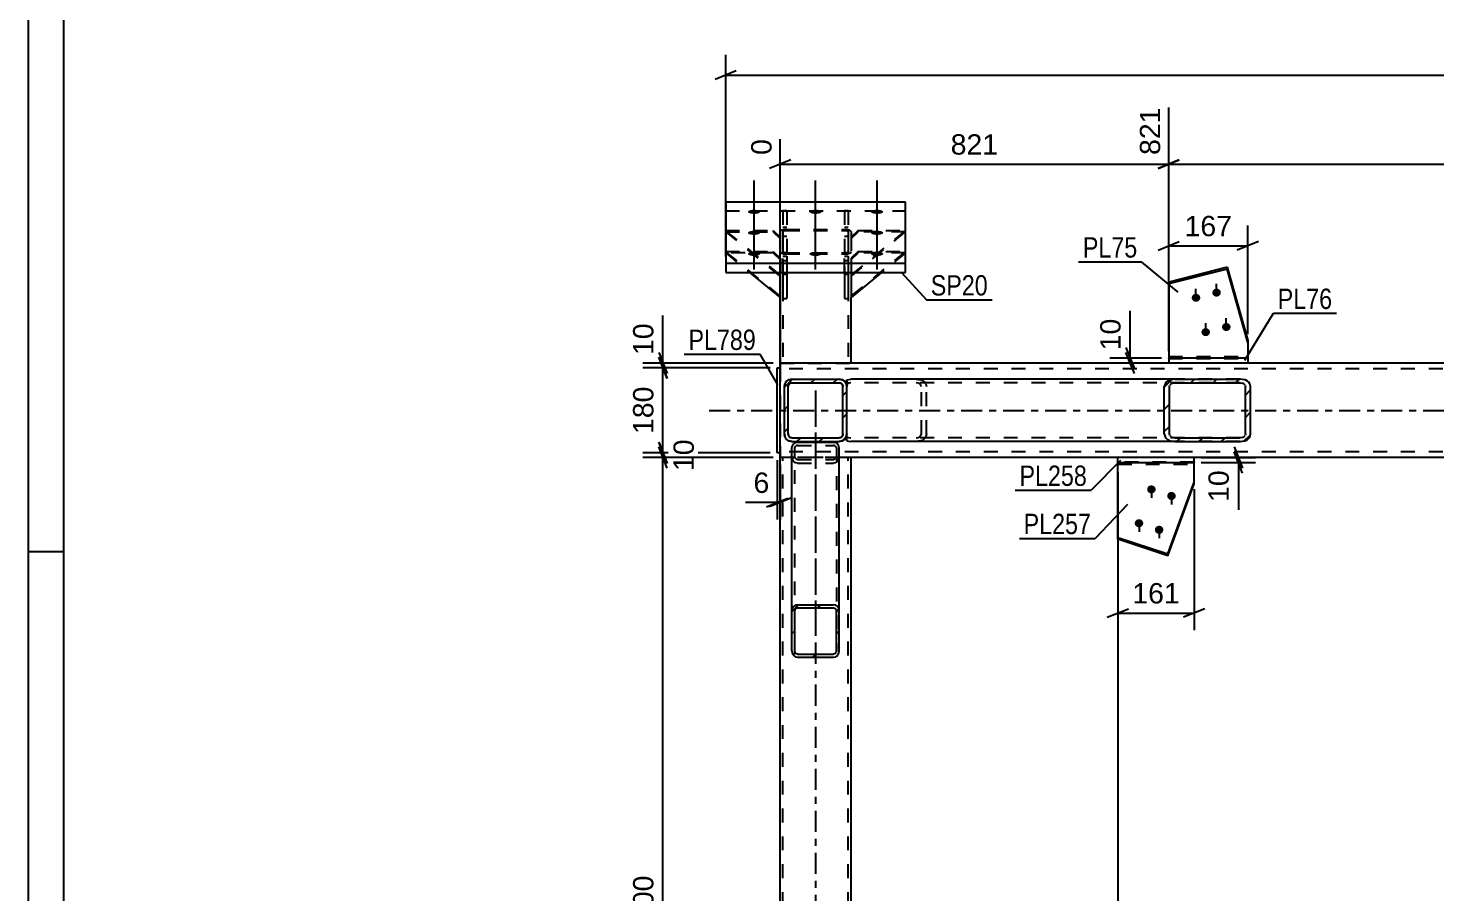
# Model space of a CAD drawing. Header units: millimetres. Extents: x 0 to 1189, y 0 to 841.
# Drawn here: x 0 to 198.4, y 100.9 to 222.7 of the extents above; entities that cross this region are included whole.
import ezdxf

# ---------------------------------------------------------------- set-up
doc = ezdxf.new("R2010")
doc.units = ezdxf.units.MM
doc.linetypes.add('DXK_LINE_DOT2', pattern=[3.9198, 1.9599, -1.9599])
doc.linetypes.add('DXK_LINE_DOT3', pattern=[5.9187, 2.979, -0.9799, 0.9799, -0.9799])
doc.styles.add('Arial', font='ARIAL.TTF', dxfattribs={"height": 0.2})
doc.styles.add('Arial Narrow', font='ARIALN.TTF', dxfattribs={"height": 0.2})

# ---------------------------------------------------------------- blocks, each defined once
blk = doc.blocks.new('Unknown-318890741-1126')
at = {"color": 5, "linetype": 'Continuous'}
for p, q in [((0, 841), (0, 0)), ((5, 836), (5, 5)), ((5, 149), (0, 149))]:
    blk.add_line(p, q, dxfattribs=at)
blk = doc.blocks.new('Bolt-318890741-2679 - 2578')
at = {"linetype": 'Continuous'}
for points in [[(158.29, 157.21), (158.17, 157.22), (158.05, 157.26), (157.94, 157.32), (157.85, 157.4), (157.77, 157.49), (157.72, 157.6), (157.7, 157.72), (157.7, 157.84), (157.72, 157.95), (157.77, 158.06), (157.85, 158.16), (157.94, 158.24), (158.05, 158.3), (158.17, 158.33), (158.29, 158.35), (158.42, 158.33), (158.54, 158.3), (158.65, 158.24), (158.74, 158.16), (158.81, 158.06), (158.86, 157.95), (158.89, 157.84), (158.89, 157.72), (158.86, 157.6), (158.81, 157.49), (158.74, 157.4), (158.65, 157.32), (158.54, 157.26), (158.42, 157.22)], [(161.13, 156.28), (161, 156.29), (160.88, 156.33), (160.77, 156.39), (160.68, 156.47), (160.61, 156.57), (160.56, 156.67), (160.53, 156.79), (160.53, 156.91), (160.56, 157.03), (160.61, 157.13), (160.68, 157.23), (160.77, 157.31), (160.88, 157.37), (161, 157.41), (161.13, 157.42), (161.25, 157.41), (161.37, 157.37), (161.48, 157.31), (161.57, 157.23), (161.65, 157.13), (161.7, 157.03), (161.72, 156.91), (161.72, 156.79), (161.7, 156.67), (161.65, 156.57), (161.57, 156.47), (161.48, 156.39), (161.37, 156.33), (161.25, 156.29)], [(156.55, 152.44), (156.42, 152.45), (156.3, 152.49), (156.2, 152.55), (156.1, 152.63), (156.03, 152.73), (155.98, 152.83), (155.95, 152.95), (155.95, 153.07), (155.98, 153.18), (156.03, 153.29), (156.1, 153.39), (156.2, 153.47), (156.3, 153.53), (156.42, 153.56), (156.55, 153.58), (156.67, 153.56), (156.79, 153.53), (156.9, 153.47), (156.99, 153.39), (157.07, 153.29), (157.12, 153.18), (157.14, 153.07), (157.14, 152.95), (157.12, 152.83), (157.07, 152.73), (156.99, 152.63), (156.9, 152.55), (156.79, 152.49), (156.67, 152.45)], [(159.38, 151.51), (159.26, 151.53), (159.14, 151.56), (159.03, 151.62), (158.94, 151.7), (158.86, 151.8), (158.81, 151.91), (158.79, 152.02), (158.79, 152.14), (158.81, 152.26), (158.86, 152.36), (158.94, 152.46), (159.03, 152.54), (159.14, 152.6), (159.26, 152.64), (159.38, 152.65), (159.51, 152.64), (159.63, 152.6), (159.74, 152.54), (159.83, 152.46), (159.9, 152.36), (159.95, 152.26), (159.98, 152.14), (159.98, 152.02), (159.95, 151.91), (159.9, 151.8), (159.83, 151.7), (159.74, 151.62), (159.63, 151.56), (159.51, 151.53)]]:
    blk.add_hatch(color=1, dxfattribs=at).paths.add_polyline_path(points)
at = {"color": 1, "linetype": 'Continuous'}
for p, q in [((158.29, 158.21), (158.29, 156.59)), ((161.13, 157.28), (161.13, 155.66)), ((156.55, 153.44), (156.55, 151.82)), ((159.38, 152.51), (159.38, 150.9))]:
    blk.add_line(p, q, dxfattribs=at)
blk = doc.blocks.new('Part-318890741-2582 - 2578')
at = {"color": 7, "linetype": 'DXK_LINE_DOT2'}
for p, q in [((106.03, 194.21), (105.97, 194.1)), ((105.97, 194.1), (105.97, 184.83)), ((106.2, 194.29), (106.03, 194.21)), ((106.46, 194.35), (106.2, 194.29)), ((106.37, 194.1), (106.4, 194.15)), ((106.37, 194.1), (106.37, 175.58)), ((106.4, 194.15), (106.48, 194.2)), ((106.77, 194.37), (106.46, 194.35)), ((106.48, 194.2), (106.61, 194.23)), ((106.61, 194.23), (106.77, 194.24)), ((106.77, 194.37), (115.17, 194.37)), ((106.77, 194.24), (115.17, 194.24)), ((115.47, 194.35), (115.17, 194.37)), ((115.17, 194.24), (115.32, 194.23)), ((115.32, 194.23), (115.45, 194.2)), ((115.45, 194.2), (115.54, 194.15)), ((115.73, 194.29), (115.47, 194.35)), ((115.54, 194.15), (115.57, 194.1)), ((115.57, 194.1), (115.57, 175.58)), ((115.91, 194.21), (115.73, 194.29)), ((115.97, 194.1), (115.91, 194.21)), ((115.97, 194.1), (115.97, 184.83)), ((105.97, 191.23), (106.03, 191.12)), ((106.03, 191.12), (106.2, 191.03)), ((106.2, 191.03), (106.46, 190.98)), ((106.4, 191.18), (106.37, 191.23)), ((106.48, 191.13), (106.4, 191.18)), ((106.46, 190.98), (106.77, 190.95)), ((106.61, 191.1), (106.48, 191.13)), ((106.77, 191.09), (106.61, 191.1)), ((106.77, 191.09), (115.17, 191.09)), ((106.77, 190.95), (115.17, 190.95)), ((115.32, 191.1), (115.17, 191.09)), ((115.17, 190.95), (115.47, 190.98)), ((115.45, 191.13), (115.32, 191.1)), ((115.54, 191.18), (115.45, 191.13)), ((115.47, 190.98), (115.73, 191.03)), ((115.57, 191.23), (115.54, 191.18)), ((115.73, 191.03), (115.91, 191.12)), ((115.91, 191.12), (115.97, 191.23)), ((105.97, 175.58), (115.97, 175.58))]:
    blk.add_line(p, q, dxfattribs=at)
at = {"color": 2, "linetype": 'Continuous'}
for p, q in [((105.97, 184.83), (105.97, 175.58)), ((115.97, 175.58), (115.97, 184.83))]:
    blk.add_line(p, q, dxfattribs=at)
blk = doc.blocks.new('Part-318890741-2584 - 2578')
at = {"color": 2, "linetype": 'Continuous'}
for p, q in [((105.97, 175.58), (105.97, 173.98)), ((328.7, 175.58), (105.97, 175.58)), ((105.97, 163.85), (105.97, 173.98)), ((105.97, 162.25), (105.97, 163.85)), ((107.63, 162.25), (105.97, 162.25)), ((328.7, 162.25), (114.3, 162.25))]:
    blk.add_line(p, q, dxfattribs=at)
at = {"color": 7, "linetype": 'DXK_LINE_DOT2'}
for p, q in [((105.97, 175.58), (105.97, 175.11)), ((328.7, 174.78), (105.97, 174.78)), ((105.97, 163.85), (105.97, 162.37)), ((328.7, 163.05), (105.97, 163.05)), ((114.3, 162.25), (107.63, 162.25))]:
    blk.add_line(p, q, dxfattribs=at)
at = {"color": 7, "linetype": 'DXK_LINE_DOT3'}
blk.add_line((95.97, 168.91), (328.7, 168.91), dxfattribs=at)
blk = doc.blocks.new('Part-318890741-2713 - 2578')
at = {"linetype": 'Continuous'}
h = blk.add_hatch(dxfattribs=at)
h.set_pattern_fill('', scale=0.7, style=0, pattern_type=0)
h.set_pattern_definition([(45, (113.8062, 134.2008), (-1.57154, 1.57154), [])])
h.paths.add_polyline_path([(113.5, 134.13), (113.81, 134.2), (114.07, 134.39), (114.24, 134.68), (114.3, 135.02), (114.3, 140.64), (114.24, 140.98), (114.07, 141.27), (113.81, 141.46), (113.5, 141.53), (108.43, 141.53), (108.13, 141.46), (107.87, 141.27), (107.69, 140.98), (107.63, 140.64), (107.63, 135.02), (107.69, 134.68), (107.87, 134.39), (108.13, 134.2), (108.43, 134.13)])
h.paths.add_polyline_path([(108.28, 134.61), (108.15, 134.71), (108.06, 134.85), (108.03, 135.02), (108.03, 140.64), (108.06, 140.81), (108.15, 140.95), (108.28, 141.05), (108.43, 141.08), (113.5, 141.08), (113.65, 141.05), (113.78, 140.95), (113.87, 140.81), (113.9, 140.64), (113.9, 135.02), (113.87, 134.85), (113.78, 134.71), (113.65, 134.61), (113.5, 134.58), (108.43, 134.58)])
at = {"color": 7, "linetype": 'DXK_LINE_DOT3'}
blk.add_line((110.97, 169.58), (110.97, 137.83), dxfattribs=at)
at = {"color": 2, "linetype": 'Continuous'}
for p, q in [((107.63, 163.56), (107.69, 163.85)), ((107.63, 140.64), (107.63, 163.56)), ((107.69, 163.85), (107.69, 163.88)), ((108.13, 164.36), (108.43, 164.43)), ((108.43, 164.43), (113.5, 164.43)), ((113.5, 164.43), (113.81, 164.36)), ((114.24, 163.88), (114.24, 163.85)), ((114.3, 163.56), (114.24, 163.85)), ((114.3, 140.64), (114.3, 163.56)), ((107.69, 140.98), (107.63, 140.64)), ((108.06, 140.81), (108.15, 140.95)), ((108.43, 141.53), (108.13, 141.46)), ((108.15, 140.95), (108.28, 141.05)), ((108.28, 141.05), (108.43, 141.08)), ((108.43, 141.53), (113.5, 141.53)), ((108.43, 141.08), (113.5, 141.08)), ((113.81, 141.46), (113.5, 141.53)), ((113.5, 141.08), (113.65, 141.05)), ((113.65, 141.05), (113.78, 140.95)), ((113.78, 140.95), (113.87, 140.81)), ((114.3, 140.64), (114.24, 140.98)), ((107.63, 135.02), (107.63, 140.64)), ((108.03, 140.64), (108.06, 140.81)), ((108.03, 135.02), (108.03, 140.64)), ((113.87, 140.81), (113.9, 140.64)), ((113.9, 135.02), (113.9, 140.64)), ((114.3, 135.02), (114.3, 140.64)), ((107.63, 135.02), (107.69, 134.68)), ((108.06, 134.85), (108.03, 135.02)), ((113.9, 135.02), (113.87, 134.85)), ((114.24, 134.68), (114.3, 135.02)), ((108.15, 134.71), (108.06, 134.85)), ((108.13, 134.2), (108.43, 134.13)), ((108.28, 134.61), (108.15, 134.71)), ((108.43, 134.58), (108.28, 134.61)), ((108.43, 134.58), (113.5, 134.58)), ((108.43, 134.13), (113.5, 134.13)), ((113.65, 134.61), (113.5, 134.58)), ((113.5, 134.13), (113.81, 134.2)), ((113.78, 134.71), (113.65, 134.61)), ((113.87, 134.85), (113.78, 134.71))]:
    blk.add_line(p, q, dxfattribs=at)
at = {"color": 7, "linetype": 'DXK_LINE_DOT2'}
for p, q in [((108.03, 163.56), (108.06, 163.72)), ((108.03, 135.02), (108.03, 163.56)), ((108.06, 163.72), (108.15, 163.85)), ((108.28, 163.95), (108.15, 163.85)), ((108.43, 163.98), (108.28, 163.95)), ((108.43, 163.98), (113.5, 163.98)), ((113.65, 163.95), (113.5, 163.98)), ((113.78, 163.85), (113.65, 163.95)), ((113.78, 163.85), (113.87, 163.72)), ((113.87, 163.72), (113.9, 163.56)), ((113.9, 163.56), (113.9, 135.02)), ((107.67, 162.25), (107.63, 162.25)), ((107.63, 162.25), (108.09, 162.25)), ((107.69, 162.11), (107.67, 162.25)), ((107.87, 161.76), (107.69, 162.11)), ((108.13, 161.53), (107.87, 161.76)), ((108.13, 162.18), (108.09, 162.25)), ((108.15, 162.14), (108.13, 162.18)), ((108.43, 161.45), (108.13, 161.53)), ((108.15, 162.14), (108.28, 162.02)), ((108.28, 162.02), (108.43, 161.98)), ((108.43, 161.98), (113.5, 161.98)), ((108.43, 161.45), (113.5, 161.45)), ((113.5, 161.98), (113.65, 162.02)), ((113.81, 161.53), (113.5, 161.45)), ((113.65, 162.02), (113.78, 162.14)), ((113.78, 162.14), (113.81, 162.18)), ((113.81, 162.18), (113.84, 162.25)), ((114.07, 161.76), (113.81, 161.53)), ((114.3, 162.25), (113.84, 162.25)), ((114.24, 162.11), (114.07, 161.76)), ((114.26, 162.25), (114.24, 162.11)), ((107.63, 135.02), (107.63, 140.64)), ((114.3, 135.02), (114.3, 140.64))]:
    blk.add_line(p, q, dxfattribs=at)
at = {"color": 2, "linetype": 'Continuous'}
for centre, start, end in [((108.49, 163.59), 115.5664, 160.3504), ((113.44, 163.59), 19.6496, 64.4336), ((108.49, 140.69), 115.5664, 160.3504), ((113.44, 140.69), 19.6496, 64.4336), ((108.49, 134.97), 199.6496, 244.4336), ((113.44, 134.97), 295.5664, 340.3504)]:
    blk.add_arc(centre, 0.849, start, end, dxfattribs=at)
blk = doc.blocks.new('Part-318890741-2585 - 2578')
at = {"linetype": 'Continuous'}
h = blk.add_hatch(dxfattribs=at)
h.set_pattern_fill('', scale=0.7, style=0, pattern_type=0)
h.set_pattern_definition([(45, (114.7083, 164.5955), (-1.57154, 1.57154), [])])
h.paths.add_polyline_path([(114.3, 164.51), (114.71, 164.6), (115.05, 164.83), (115.29, 165.17), (115.37, 165.58), (115.37, 172.25), (115.29, 172.66), (115.05, 173), (114.71, 173.23), (114.3, 173.31), (107.63, 173.31), (107.23, 173.23), (106.88, 173), (106.65, 172.66), (106.57, 172.25), (106.57, 165.58), (106.65, 165.17), (106.88, 164.83), (107.23, 164.6), (107.63, 164.51)])
h.paths.add_polyline_path([(107.43, 165.09), (107.26, 165.2), (107.14, 165.38), (107.1, 165.58), (107.1, 172.25), (107.14, 172.45), (107.26, 172.62), (107.43, 172.74), (107.63, 172.78), (114.3, 172.78), (114.5, 172.74), (114.68, 172.62), (114.79, 172.45), (114.83, 172.25), (114.83, 165.58), (114.79, 165.38), (114.68, 165.2), (114.5, 165.09), (114.3, 165.05), (107.63, 165.05)])
at = {"color": 7, "linetype": 'DXK_LINE_DOT2'}
for p, q in [((106.57, 172.25), (106.65, 172.66)), ((107.23, 173.23), (107.63, 173.31)), ((107.63, 172.78), (107.43, 172.74)), ((107.63, 173.31), (114.3, 173.31)), ((107.63, 172.78), (114.3, 172.78)), ((114.3, 173.31), (114.71, 173.23)), ((114.5, 172.74), (114.3, 172.78)), ((115.29, 172.66), (115.37, 172.25)), ((106.57, 165.58), (106.57, 172.25)), ((107.14, 172.45), (107.1, 172.25)), ((107.1, 165.58), (107.1, 172.25)), ((114.83, 172.25), (114.79, 172.45)), ((114.83, 165.58), (114.83, 172.25)), ((115.37, 165.58), (115.37, 172.25)), ((106.65, 165.17), (106.57, 165.58)), ((107.1, 165.58), (107.14, 165.38)), ((107.43, 165.09), (107.63, 165.05)), ((107.63, 165.05), (114.3, 165.05)), ((114.3, 165.05), (114.5, 165.09)), ((114.79, 165.38), (114.83, 165.58)), ((115.37, 165.58), (115.29, 165.17)), ((107.63, 164.51), (107.23, 164.6)), ((107.63, 164.51), (114.3, 164.51)), ((114.71, 164.6), (114.3, 164.51))]:
    blk.add_line(p, q, dxfattribs=at)
at = {"color": 2, "linetype": 'Continuous'}
for p, q in [((106.65, 172.66), (106.57, 172.25)), ((107.63, 173.31), (107.23, 173.23)), ((107.43, 172.74), (107.63, 172.78)), ((107.63, 173.31), (114.3, 173.31)), ((107.63, 172.78), (114.3, 172.78)), ((114.71, 173.23), (114.3, 173.31)), ((114.3, 172.78), (114.5, 172.74)), ((115.37, 172.25), (115.29, 172.66)), ((106.57, 165.58), (106.57, 172.25)), ((107.1, 172.25), (107.14, 172.45)), ((107.1, 165.58), (107.1, 172.25)), ((114.79, 172.45), (114.83, 172.25)), ((114.83, 165.58), (114.83, 172.25)), ((115.37, 165.58), (115.37, 172.25)), ((106.57, 165.58), (106.65, 165.17)), ((107.14, 165.38), (107.1, 165.58)), ((107.63, 165.05), (107.43, 165.09)), ((107.63, 165.05), (114.3, 165.05)), ((114.5, 165.09), (114.3, 165.05)), ((114.83, 165.58), (114.79, 165.38)), ((115.29, 165.17), (115.37, 165.58)), ((107.23, 164.6), (107.63, 164.51)), ((107.63, 164.51), (114.3, 164.51)), ((114.3, 164.51), (114.71, 164.6))]:
    blk.add_line(p, q, dxfattribs=at)
at = {"color": 7, "linetype": 'DXK_LINE_DOT3'}
blk.add_line((110.97, 168.91), (110.97, 168.91), dxfattribs=at)
at = {"color": 7, "linetype": 'DXK_LINE_DOT2'}
for centre, radius, start, end in [((107.63, 172.25), 1.07, 112.5, 157.5), ((107.63, 172.25), 0.533, 112.5, 157.5), ((114.3, 172.25), 0.533, 22.5, 67.5), ((114.3, 172.25), 1.07, 22.5, 67.5), ((107.63, 165.58), 1.07, 202.5, 247.5), ((107.63, 165.58), 0.533, 202.5, 247.5), ((114.3, 165.58), 0.533, 292.5, 337.5), ((114.3, 165.58), 1.07, 292.5, 337.5)]:
    blk.add_arc(centre, radius, start, end, dxfattribs=at)
at = {"color": 2, "linetype": 'Continuous'}
for centre, radius, start, end in [((107.63, 172.25), 1.07, 112.5, 157.5), ((107.63, 172.25), 0.533, 112.5, 157.5), ((114.3, 172.25), 0.533, 22.5, 67.5), ((114.3, 172.25), 1.07, 22.5, 67.5), ((107.63, 165.58), 1.07, 202.5, 247.5), ((107.63, 165.58), 0.533, 202.5, 247.5), ((114.3, 165.58), 0.533, 292.5, 337.5), ((114.3, 165.58), 1.07, 292.5, 337.5)]:
    blk.add_arc(centre, radius, start, end, dxfattribs=at)
blk = doc.blocks.new('Part-318890741-2662 - 2578')
at = {"color": 7, "linetype": 'DXK_LINE_DOT2'}
for p, q in [((116.97, 194.24), (115.97, 193.3)), ((123.63, 194.24), (115.97, 187.97)), ((115.97, 193.12), (116.97, 194.06)), ((115.97, 187.79), (123.63, 194.06)), ((115.97, 193.3), (115.97, 187.79)), ((116.97, 194.06), (116.97, 194.24)), ((116.97, 194.24), (123.63, 194.24)), ((123.63, 194.06), (116.97, 194.06)), ((123.63, 194.06), (123.63, 194.24))]:
    blk.add_line(p, q, dxfattribs=at)
blk = doc.blocks.new('Part-318890741-2605 - 2578')
at = {"color": 7, "linetype": 'DXK_LINE_DOT3'}
blk.add_line((110.97, 171.7), (110.97, 31.13), dxfattribs=at)
at = {"color": 2, "linetype": 'Continuous'}
for p, q in [((105.97, 44.78), (105.97, 162.25)), ((115.97, 44.78), (115.97, 162.25))]:
    blk.add_line(p, q, dxfattribs=at)
at = {"color": 7, "linetype": 'DXK_LINE_DOT2'}
for p, q in [((115.97, 162.25), (105.97, 162.25)), ((106.37, 36.38), (106.37, 162.25)), ((115.57, 36.38), (115.57, 162.25))]:
    blk.add_line(p, q, dxfattribs=at)
blk = doc.blocks.new('Part-318890741-2684 - 2578')
at = {"color": 2, "linetype": 'Continuous'}
for p, q in [((153.57, 161.58), (153.57, 162.25)), ((153.57, 161.58), (164.31, 161.58)), ((164.31, 161.58), (164.31, 162.25))]:
    blk.add_line(p, q, dxfattribs=at)
at = {"color": 7, "linetype": 'DXK_LINE_DOT2'}
blk.add_line((164.31, 162.25), (153.57, 162.25), dxfattribs=at)
blk = doc.blocks.new('Part-318890741-2620 - 2578')
at = {"color": 2, "linetype": 'Continuous'}
for p, q in [((123.63, 198.25), (98.3, 198.25)), ((98.3, 198.25), (98.3, 188.33)), ((123.63, 188.33), (123.63, 198.25)), ((123.63, 189.59), (98.3, 189.59)), ((98.3, 188.33), (123.63, 188.33))]:
    blk.add_line(p, q, dxfattribs=at)
at = {"color": 7, "linetype": 'DXK_LINE_DOT2'}
blk.add_line((98.3, 197), (123.63, 197), dxfattribs=at)
blk = doc.blocks.new('Part-318890741-2689 - 2578')
at = {"color": 7, "linetype": 'DXK_LINE_DOT2'}
for p, q in [((164.31, 161.61), (153.57, 161.61)), ((153.57, 161.61), (153.57, 161.58)), ((153.57, 161.58), (153.57, 161.61)), ((153.57, 161.35), (164.31, 161.35)), ((164.31, 161.61), (164.31, 161.58)), ((164.31, 161.58), (164.31, 161.61))]:
    blk.add_line(p, q, dxfattribs=at)
at = {"color": 2, "linetype": 'Continuous'}
for p, q in [((153.57, 150.76), (153.57, 161.58)), ((164.31, 158.55), (164.31, 161.58)), ((160.61, 148.68), (164.31, 158.81)), ((160.61, 148.42), (164.31, 158.55)), ((153.57, 151.02), (160.61, 148.68)), ((160.61, 148.42), (153.57, 150.76)), ((160.61, 148.68), (160.61, 148.42))]:
    blk.add_line(p, q, dxfattribs=at)
blk = doc.blocks.new('Part-318890741-2625 - 2578')
at = {"color": 2, "linetype": 'Continuous'}
for p, q in [((171.87, 176.25), (160.73, 176.25)), ((160.73, 176.25), (160.73, 175.58)), ((171.87, 176.25), (171.87, 175.58))]:
    blk.add_line(p, q, dxfattribs=at)
at = {"color": 7, "linetype": 'DXK_LINE_DOT2'}
blk.add_line((171.87, 175.58), (160.73, 175.58), dxfattribs=at)
blk = doc.blocks.new('Part-318890741-2626 - 2578')
at = {"color": 2, "linetype": 'Continuous'}
for p, q in [((105.57, 162.91), (105.57, 174.91)), ((105.57, 174.91), (105.97, 174.91)), ((105.97, 162.91), (105.57, 162.91))]:
    blk.add_line(p, q, dxfattribs=at)
at = {"color": 7, "linetype": 'DXK_LINE_DOT2'}
blk.add_line((105.97, 174.91), (105.97, 162.91), dxfattribs=at)
blk = doc.blocks.new('Part-318890741-2631 - 2578')
at = {"color": 2, "linetype": 'Continuous'}
for p, q in [((168.96, 189.06), (160.73, 186.99)), ((168.96, 188.78), (160.73, 186.72)), ((168.96, 188.78), (168.96, 189.06)), ((168.96, 189.06), (171.87, 178.76)), ((171.87, 178.49), (168.96, 188.78)), ((160.73, 186.99), (160.73, 176.25)), ((171.87, 178.76), (171.87, 176.25))]:
    blk.add_line(p, q, dxfattribs=at)
at = {"color": 7, "linetype": 'DXK_LINE_DOT2'}
for p, q in [((160.73, 176.49), (171.87, 176.49)), ((160.73, 176.25), (160.73, 176.21)), ((160.73, 176.21), (160.73, 176.25)), ((160.73, 176.21), (171.87, 176.21)), ((171.87, 176.21), (171.87, 176.25)), ((171.87, 176.25), (171.87, 176.21))]:
    blk.add_line(p, q, dxfattribs=at)
blk = doc.blocks.new('Part-318890741-2696 - 2578')
at = {"color": 7, "linetype": 'DXK_LINE_DOT2'}
for p, q in [((105.97, 187.97), (98.3, 194.24)), ((98.3, 194.24), (104.97, 194.24)), ((98.3, 194.24), (98.3, 194.06)), ((98.3, 194.06), (105.97, 187.79)), ((98.3, 194.06), (104.97, 194.06)), ((104.97, 194.24), (105.97, 193.3)), ((104.97, 194.24), (104.97, 194.06)), ((104.97, 194.06), (105.97, 193.12)), ((105.97, 193.3), (105.97, 187.79))]:
    blk.add_line(p, q, dxfattribs=at)
blk = doc.blocks.new('Bolt-318890741-2633 - 2578')
at = {"linetype": 'Continuous'}
for points in [[(102.3, 196.59), (102.12, 196.59), (101.95, 196.61), (101.79, 196.64), (101.66, 196.68), (101.55, 196.73), (101.48, 196.79), (101.44, 196.85), (101.44, 196.91), (101.48, 196.97), (101.55, 197.03), (101.66, 197.08), (101.79, 197.12), (101.95, 197.15), (102.12, 197.17), (102.3, 197.18), (102.48, 197.17), (102.65, 197.15), (102.81, 197.12), (102.94, 197.08), (103.05, 197.03), (103.12, 196.97), (103.16, 196.91), (103.16, 196.85), (103.12, 196.79), (103.05, 196.73), (102.94, 196.68), (102.81, 196.64), (102.65, 196.61), (102.48, 196.59)], [(110.97, 196.59), (110.79, 196.59), (110.61, 196.61), (110.46, 196.64), (110.32, 196.68), (110.22, 196.73), (110.14, 196.79), (110.1, 196.85), (110.1, 196.91), (110.14, 196.97), (110.22, 197.03), (110.32, 197.08), (110.46, 197.12), (110.61, 197.15), (110.79, 197.17), (110.97, 197.18), (111.15, 197.17), (111.32, 197.15), (111.48, 197.12), (111.61, 197.08), (111.72, 197.03), (111.79, 196.97), (111.83, 196.91), (111.83, 196.85), (111.79, 196.79), (111.72, 196.73), (111.61, 196.68), (111.48, 196.64), (111.32, 196.61), (111.15, 196.59)], [(119.63, 196.59), (119.45, 196.59), (119.28, 196.61), (119.12, 196.64), (118.99, 196.68), (118.88, 196.73), (118.81, 196.79), (118.77, 196.85), (118.77, 196.91), (118.81, 196.97), (118.88, 197.03), (118.99, 197.08), (119.12, 197.12), (119.28, 197.15), (119.45, 197.17), (119.63, 197.18), (119.81, 197.17), (119.99, 197.15), (120.14, 197.12), (120.28, 197.08), (120.38, 197.03), (120.46, 196.97), (120.5, 196.91), (120.5, 196.85), (120.46, 196.79), (120.38, 196.73), (120.28, 196.68), (120.14, 196.64), (119.99, 196.61), (119.81, 196.59)], [(102.3, 193.62), (102.12, 193.63), (101.95, 193.65), (101.79, 193.68), (101.66, 193.72), (101.55, 193.77), (101.48, 193.83), (101.44, 193.89), (101.44, 193.95), (101.48, 194.01), (101.55, 194.07), (101.66, 194.12), (101.79, 194.16), (101.95, 194.19), (102.12, 194.21), (102.3, 194.21), (102.48, 194.21), (102.65, 194.19), (102.81, 194.16), (102.94, 194.12), (103.05, 194.07), (103.12, 194.01), (103.16, 193.95), (103.16, 193.89), (103.12, 193.83), (103.05, 193.77), (102.94, 193.72), (102.81, 193.68), (102.65, 193.65), (102.48, 193.63)], [(119.63, 193.62), (119.45, 193.63), (119.28, 193.65), (119.12, 193.68), (118.99, 193.72), (118.88, 193.77), (118.81, 193.83), (118.77, 193.89), (118.77, 193.95), (118.81, 194.01), (118.88, 194.07), (118.99, 194.12), (119.12, 194.16), (119.28, 194.19), (119.45, 194.21), (119.63, 194.21), (119.81, 194.21), (119.99, 194.19), (120.14, 194.16), (120.28, 194.12), (120.38, 194.07), (120.46, 194.01), (120.5, 193.95), (120.5, 193.89), (120.46, 193.83), (120.38, 193.77), (120.28, 193.72), (120.14, 193.68), (119.99, 193.65), (119.81, 193.63)], [(102.3, 190.66), (102.12, 190.66), (101.95, 190.68), (101.79, 190.71), (101.66, 190.76), (101.55, 190.81), (101.48, 190.86), (101.44, 190.92), (101.44, 190.98), (101.48, 191.05), (101.55, 191.1), (101.66, 191.15), (101.79, 191.19), (101.95, 191.22), (102.12, 191.24), (102.3, 191.25), (102.48, 191.24), (102.65, 191.22), (102.81, 191.19), (102.94, 191.15), (103.05, 191.1), (103.12, 191.05), (103.16, 190.98), (103.16, 190.92), (103.12, 190.86), (103.05, 190.81), (102.94, 190.76), (102.81, 190.71), (102.65, 190.68), (102.48, 190.66)], [(110.97, 190.66), (110.79, 190.66), (110.61, 190.68), (110.46, 190.71), (110.32, 190.76), (110.22, 190.81), (110.14, 190.86), (110.1, 190.92), (110.1, 190.98), (110.14, 191.05), (110.22, 191.1), (110.32, 191.15), (110.46, 191.19), (110.61, 191.22), (110.79, 191.24), (110.97, 191.25), (111.15, 191.24), (111.32, 191.22), (111.48, 191.19), (111.61, 191.15), (111.72, 191.1), (111.79, 191.05), (111.83, 190.98), (111.83, 190.92), (111.79, 190.86), (111.72, 190.81), (111.61, 190.76), (111.48, 190.71), (111.32, 190.68), (111.15, 190.66)], [(119.63, 190.66), (119.45, 190.66), (119.28, 190.68), (119.12, 190.71), (118.99, 190.76), (118.88, 190.81), (118.81, 190.86), (118.77, 190.92), (118.77, 190.98), (118.81, 191.05), (118.88, 191.1), (118.99, 191.15), (119.12, 191.19), (119.28, 191.22), (119.45, 191.24), (119.63, 191.25), (119.81, 191.24), (119.99, 191.22), (120.14, 191.19), (120.28, 191.15), (120.38, 191.1), (120.46, 191.05), (120.5, 190.98), (120.5, 190.92), (120.46, 190.86), (120.38, 190.81), (120.28, 190.76), (120.14, 190.71), (119.99, 190.68), (119.81, 190.66)]]:
    blk.add_hatch(color=1, dxfattribs=at).paths.add_polyline_path(points)
at = {"color": 1, "linetype": 'Continuous'}
for p, q in [((102.3, 194.69), (102.3, 201.27)), ((110.97, 194.69), (110.97, 201.27)), ((119.63, 194.69), (119.63, 201.27)), ((102.3, 191.73), (102.3, 198.3)), ((119.63, 191.73), (119.63, 198.3)), ((102.3, 188.76), (102.3, 195.34)), ((110.97, 188.76), (110.97, 195.34)), ((119.63, 188.76), (119.63, 195.34))]:
    blk.add_line(p, q, dxfattribs=at)
blk = doc.blocks.new('Bolt-318890741-2634 - 2578')
at = {"linetype": 'Continuous'}
for points in [[(164.58, 185.33), (164.7, 185.32), (164.82, 185.28), (164.93, 185.23), (165.02, 185.15), (165.1, 185.05), (165.15, 184.94), (165.18, 184.83), (165.18, 184.71), (165.15, 184.59), (165.1, 184.49), (165.02, 184.39), (164.93, 184.31), (164.82, 184.25), (164.7, 184.22), (164.58, 184.21), (164.45, 184.22), (164.33, 184.25), (164.23, 184.31), (164.13, 184.39), (164.06, 184.49), (164.01, 184.59), (163.98, 184.71), (163.98, 184.83), (164.01, 184.94), (164.06, 185.05), (164.13, 185.15), (164.23, 185.23), (164.33, 185.28), (164.45, 185.32)], [(167.48, 186.06), (167.6, 186.05), (167.72, 186.01), (167.83, 185.95), (167.92, 185.87), (168, 185.78), (168.05, 185.67), (168.07, 185.55), (168.07, 185.43), (168.05, 185.32), (168, 185.21), (167.92, 185.12), (167.83, 185.04), (167.72, 184.98), (167.6, 184.94), (167.48, 184.93), (167.35, 184.94), (167.23, 184.98), (167.13, 185.04), (167.03, 185.12), (166.96, 185.21), (166.91, 185.32), (166.88, 185.43), (166.88, 185.55), (166.91, 185.67), (166.96, 185.78), (167.03, 185.87), (167.13, 185.95), (167.23, 186.01), (167.35, 186.05)], [(168.85, 181.21), (168.97, 181.2), (169.09, 181.17), (169.2, 181.11), (169.29, 181.03), (169.37, 180.93), (169.42, 180.82), (169.45, 180.71), (169.45, 180.59), (169.42, 180.48), (169.37, 180.37), (169.29, 180.27), (169.2, 180.19), (169.09, 180.14), (168.97, 180.1), (168.85, 180.09), (168.72, 180.1), (168.6, 180.14), (168.5, 180.19), (168.4, 180.27), (168.33, 180.37), (168.28, 180.48), (168.25, 180.59), (168.25, 180.71), (168.28, 180.82), (168.33, 180.93), (168.4, 181.03), (168.5, 181.11), (168.6, 181.17), (168.72, 181.2)], [(165.95, 180.49), (166.07, 180.48), (166.19, 180.44), (166.3, 180.38), (166.4, 180.3), (166.47, 180.21), (166.52, 180.1), (166.55, 179.98), (166.55, 179.87), (166.52, 179.75), (166.47, 179.64), (166.4, 179.55), (166.3, 179.47), (166.19, 179.41), (166.07, 179.37), (165.95, 179.36), (165.82, 179.37), (165.71, 179.41), (165.6, 179.47), (165.5, 179.55), (165.43, 179.64), (165.38, 179.75), (165.35, 179.87), (165.35, 179.98), (165.38, 180.1), (165.43, 180.21), (165.5, 180.3), (165.6, 180.38), (165.71, 180.44), (165.82, 180.48)]]:
    blk.add_hatch(color=1, dxfattribs=at).paths.add_polyline_path(points)
at = {"color": 1, "linetype": 'Continuous'}
for p, q in [((167.48, 185.04), (167.48, 186.75)), ((164.58, 184.31), (164.58, 186.02)), ((165.95, 179.47), (165.95, 181.18)), ((168.85, 180.19), (168.85, 181.9))]:
    blk.add_line(p, q, dxfattribs=at)
blk = doc.blocks.new('Part-318890741-2699 - 2578')
at = {"color": 7, "linetype": 'DXK_LINE_DOT2'}
for p, q in [((106.37, 188.33), (106.37, 190.61)), ((106.37, 190.61), (106.9, 190.61)), ((106.9, 190.61), (106.9, 188.33)), ((106.37, 190.02), (106.9, 190.02))]:
    blk.add_line(p, q, dxfattribs=at)
at = {"color": 2, "linetype": 'Continuous'}
for p, q in [((106.37, 188.33), (106.9, 188.33)), ((106.37, 188.33), (106.37, 184.69)), ((106.9, 188.33), (106.9, 184.69)), ((106.37, 184.69), (106.9, 184.69))]:
    blk.add_line(p, q, dxfattribs=at)
blk = doc.blocks.new('Part-318890741-2655 - 2578')
at = {"linetype": 'Continuous'}
h = blk.add_hatch(dxfattribs=at)
h.set_pattern_fill('', scale=0.7, style=0, pattern_type=0)
h.set_pattern_definition([(45, (171.3696, 164.5955), (-1.57154, 1.57154), [])])
h.paths.add_polyline_path([(170.8, 164.51), (171.37, 164.6), (171.85, 164.83), (172.17, 165.17), (172.28, 165.58), (172.28, 172.25), (172.17, 172.66), (171.85, 173), (171.37, 173.23), (170.8, 173.31), (161.58, 173.31), (161.02, 173.23), (160.54, 173), (160.22, 172.66), (160.11, 172.25), (160.11, 165.58), (160.22, 165.17), (160.54, 164.83), (161.02, 164.6), (161.58, 164.51)])
h.paths.add_polyline_path([(161.3, 165.09), (161.06, 165.2), (160.9, 165.38), (160.84, 165.58), (160.84, 172.25), (160.9, 172.45), (161.06, 172.62), (161.3, 172.74), (161.58, 172.78), (170.8, 172.78), (171.09, 172.74), (171.33, 172.62), (171.49, 172.45), (171.54, 172.25), (171.54, 165.58), (171.49, 165.38), (171.33, 165.2), (171.09, 165.09), (170.8, 165.05), (161.58, 165.05)])
at = {"color": 2, "linetype": 'Continuous'}
for p, q in [((115.35, 173.23), (115.92, 173.31)), ((115.37, 172.59), (115.35, 173.23)), ((115.37, 173), (115.35, 173.23)), ((115.37, 173), (115.37, 172.25)), ((161.58, 173.31), (115.92, 173.31)), ((160.22, 172.66), (160.11, 172.25)), ((161.58, 173.31), (161.02, 173.23)), ((161.3, 172.74), (161.58, 172.78)), ((161.58, 173.31), (170.8, 173.31)), ((161.58, 172.78), (170.8, 172.78)), ((171.37, 173.23), (170.8, 173.31)), ((170.8, 172.78), (171.09, 172.74)), ((172.28, 172.25), (172.17, 172.66)), ((160.11, 165.58), (160.11, 172.25)), ((160.84, 172.25), (160.9, 172.45)), ((160.84, 165.58), (160.84, 172.25)), ((171.49, 172.45), (171.54, 172.25)), ((171.54, 165.58), (171.54, 172.25)), ((172.28, 165.58), (172.28, 172.25)), ((115.35, 164.6), (115.37, 165.23)), ((115.35, 164.6), (115.37, 164.83)), ((115.37, 165.17), (115.37, 165.58)), ((115.37, 164.83), (115.37, 165.17)), ((160.11, 165.58), (160.22, 165.17)), ((160.9, 165.38), (160.84, 165.58)), ((161.58, 165.05), (161.3, 165.09)), ((161.58, 165.05), (170.8, 165.05)), ((171.09, 165.09), (170.8, 165.05)), ((171.54, 165.58), (171.49, 165.38)), ((172.17, 165.17), (172.28, 165.58)), ((115.35, 164.6), (115.92, 164.51)), ((161.58, 164.51), (115.92, 164.51)), ((161.02, 164.6), (161.58, 164.51)), ((161.58, 164.51), (170.8, 164.51)), ((170.8, 164.51), (171.37, 164.6))]:
    blk.add_line(p, q, dxfattribs=at)
at = {"color": 7, "linetype": 'DXK_LINE_DOT2'}
for p, q in [((115.39, 172.62), (115.37, 172.59)), ((115.63, 172.74), (115.39, 172.62)), ((115.92, 172.78), (115.63, 172.74)), ((170.8, 172.78), (115.92, 172.78)), ((125.14, 173.31), (125.7, 173.23)), ((125.42, 172.74), (125.14, 172.78)), ((126.5, 172.66), (126.62, 172.25)), ((170.8, 173.31), (161.58, 173.31)), ((115.37, 165.58), (115.37, 172.25)), ((125.88, 172.25), (125.82, 172.45)), ((125.88, 165.58), (125.88, 172.25)), ((126.62, 165.58), (126.62, 172.25)), ((115.37, 165.23), (115.39, 165.2)), ((115.39, 165.2), (115.63, 165.09)), ((115.63, 165.09), (115.92, 165.05)), ((170.8, 165.05), (115.92, 165.05)), ((125.14, 165.05), (125.42, 165.09)), ((125.82, 165.38), (125.88, 165.58)), ((126.62, 165.58), (126.5, 165.17)), ((125.7, 164.6), (125.14, 164.51)), ((170.8, 164.51), (161.58, 164.51))]:
    blk.add_line(p, q, dxfattribs=at)
for centre, radius, start, end in [((125.25, 172.09), 0.673, 32.6712, 75.6111), ((125.37, 171.93), 1.35, 32.6712, 75.6111), ((125.25, 165.74), 0.673, 284.3889, 327.3288), ((125.37, 165.9), 1.35, 284.3889, 327.3288)]:
    blk.add_arc(centre, radius, start, end, dxfattribs=at)
at = {"color": 2, "linetype": 'Continuous'}
for centre, radius, start, end in [((161.35, 171.93), 1.35, 104.3889, 147.3288), ((161.47, 172.09), 0.673, 104.3889, 147.3288), ((170.92, 172.09), 0.673, 32.6712, 75.6111), ((171.04, 171.93), 1.35, 32.6712, 75.6111), ((161.35, 165.9), 1.35, 212.6712, 255.6111), ((161.47, 165.74), 0.673, 212.6712, 255.6111), ((170.92, 165.74), 0.673, 284.3889, 327.3288), ((171.04, 165.9), 1.35, 284.3889, 327.3288)]:
    blk.add_arc(centre, radius, start, end, dxfattribs=at)
blk = doc.blocks.new('Part-318890741-2670 - 2578')
at = {"color": 7, "linetype": 'DXK_LINE_DOT2'}
for p, q in [((116.97, 191.27), (115.97, 190.33)), ((123.63, 191.27), (115.97, 185.01)), ((115.97, 190.15), (116.97, 191.09)), ((116.97, 191.09), (116.97, 191.27)), ((116.97, 191.27), (123.63, 191.27)), ((123.63, 191.09), (116.97, 191.09)), ((123.63, 191.09), (120.26, 188.33)), ((123.63, 191.09), (123.63, 191.27)), ((115.97, 190.33), (115.97, 188.33))]:
    blk.add_line(p, q, dxfattribs=at)
at = {"color": 2, "linetype": 'Continuous'}
for p in [(115.97, 188.33), (120.26, 188.33)]:
    blk.add_line(p, (115.97, 184.83), dxfattribs=at)
blk = doc.blocks.new('Part-318890741-2673 - 2578')
at = {"color": 7, "linetype": 'DXK_LINE_DOT2'}
for p, q in [((105.97, 185.01), (98.3, 191.27)), ((98.3, 191.27), (104.97, 191.27)), ((98.3, 191.27), (98.3, 191.09)), ((98.3, 191.09), (101.68, 188.33)), ((104.97, 191.09), (98.3, 191.09)), ((104.97, 191.27), (105.97, 190.33)), ((104.97, 191.27), (104.97, 191.09)), ((104.97, 191.09), (105.97, 190.15)), ((105.97, 190.33), (105.97, 188.33))]:
    blk.add_line(p, q, dxfattribs=at)
at = {"color": 2, "linetype": 'Continuous'}
for p in [(101.68, 188.33), (105.97, 188.33)]:
    blk.add_line(p, (105.97, 184.83), dxfattribs=at)
blk = doc.blocks.new('Part-318890741-2702 - 2578')
at = {"color": 7, "linetype": 'DXK_LINE_DOT2'}
for p, q in [((115.03, 188.33), (115.03, 190.61)), ((115.03, 190.61), (115.57, 190.61)), ((115.57, 190.61), (115.57, 188.33)), ((115.03, 190.02), (115.57, 190.02))]:
    blk.add_line(p, q, dxfattribs=at)
at = {"color": 2, "linetype": 'Continuous'}
for p, q in [((115.03, 188.33), (115.57, 188.33)), ((115.03, 188.33), (115.03, 184.69)), ((115.57, 188.33), (115.57, 184.69)), ((115.03, 184.69), (115.57, 184.69))]:
    blk.add_line(p, q, dxfattribs=at)
blk = doc.blocks.new('Part-318890741-2705 - 2578')
at = {"color": 7, "linetype": 'DXK_LINE_DOT2'}
for p, q in [((106.37, 197), (106.37, 188.11)), ((106.9, 197), (106.37, 197)), ((106.9, 197), (106.9, 188.11)), ((106.37, 194.72), (106.9, 194.72)), ((106.37, 193.44), (106.9, 193.44)), ((106.37, 188.11), (106.9, 188.11))]:
    blk.add_line(p, q, dxfattribs=at)
blk = doc.blocks.new('Part-318890741-2708 - 2578')
at = {"color": 7, "linetype": 'DXK_LINE_DOT2'}
for p, q in [((115.03, 197), (115.03, 188.11)), ((115.57, 197), (115.03, 197)), ((115.57, 197), (115.57, 188.11)), ((115.03, 194.72), (115.57, 194.72)), ((115.03, 193.44), (115.57, 193.44)), ((115.03, 188.11), (115.57, 188.11))]:
    blk.add_line(p, q, dxfattribs=at)
blk = doc.blocks.new('StraightDimension-318890741-2878 - 2578')
at = {"color": 7, "linetype": 'Continuous'}
for p, q in [((346.8, 176.58), (346.8, 213.78)), ((160.73, 177.25), (160.73, 211.56)), ((162.23, 204.19), (159.23, 202.99)), ((160.73, 203.59), (346.8, 203.59)), ((345.3, 202.99), (348.3, 204.19))]:
    blk.add_line(p, q, dxfattribs=at)
at = {"color": 0, "linetype": 'Continuous'}
blk.add_wipeout([(346.2, 214.38), (342, 214.38), (342, 204.29), (346.2, 204.29)], dxfattribs=at)
at = {"color": 0}
blk.add_wipeout([(258.81, 204.34), (258.81, 208.54), (248.72, 208.54), (248.72, 204.34)], dxfattribs=at)
at = {"color": 3, "linetype": 'Continuous', "style": 'Arial'}
blk.add_text('4250', height=2.865, rotation=90.0002, dxfattribs=at).set_placement((345.6, 204.89))
at = {"color": 3, "style": 'Arial'}
blk.add_text('3428', height=2.865, dxfattribs=at).set_placement((249.32, 204.94))
blk = doc.blocks.new('StraightDimension-318890741-2732 - 2578')
at = {"color": 7, "linetype": 'Continuous'}
blk.add_line((153.57, 160.22), (153.57, 20.97), dxfattribs=at)
blk = doc.blocks.new('StraightDimension-318890741-2741 - 2578')
at = {"color": 7, "linetype": 'Continuous'}
blk.add_line((153.57, 160.22), (153.57, 20.97), dxfattribs=at)
blk = doc.blocks.new('StraightDimension-318890741-2755 - 2578')
at = {"color": 7, "linetype": 'Continuous'}
for p, q in [((169.95, 163.75), (171.15, 160.75)), ((171.15, 160.08), (169.95, 163.08)), ((165.31, 162.25), (172.95, 162.25)), ((165.31, 161.58), (172.95, 161.58)), ((170.55, 161.58), (170.55, 162.25))]:
    blk.add_line(p, q, dxfattribs=at)
at = {"color": 0}
blk.add_wipeout([(169.8, 161.06), (165.6, 161.06), (165.6, 155.41), (169.8, 155.41)], dxfattribs=at)
at = {"color": 7, "linetype": 'Continuous'}
blk.add_line((170.55, 161.58), (170.55, 154.88), dxfattribs=at)
blk.add_line((170.55, 161.58), (170.55, 154.88), dxfattribs=at)
at = {"color": 3, "style": 'Arial'}
blk.add_text('10', height=2.865, rotation=90.0002, dxfattribs=at).set_placement((169.2, 156.01))
blk = doc.blocks.new('StraightDimension-318890741-2766 - 2578')
at = {"color": 7, "linetype": 'Continuous'}
for p, q in [((154.7, 177.75), (155.9, 174.75)), ((155.9, 174.08), (154.7, 177.08)), ((159.73, 176.25), (152.45, 176.25)), ((159.73, 175.58), (152.45, 175.58)), ((155.3, 175.58), (155.3, 176.25))]:
    blk.add_line(p, q, dxfattribs=at)
at = {"color": 0}
blk.add_wipeout([(154.55, 182.42), (150.35, 182.42), (150.35, 176.77), (154.55, 176.77)], dxfattribs=at)
at = {"color": 7, "linetype": 'Continuous'}
blk.add_line((155.3, 176.25), (155.3, 182.94), dxfattribs=at)
blk.add_line((155.3, 176.25), (155.3, 182.94), dxfattribs=at)
at = {"color": 3, "style": 'Arial'}
blk.add_text('10', height=2.865, rotation=90.0002, dxfattribs=at).set_placement((153.95, 177.37))
blk = doc.blocks.new('StraightDimension-318890741-2829 - 2578')
at = {"color": 7, "linetype": 'Continuous'}
for p, q in [((105.57, 161.91), (105.57, 153.53)), ((105.97, 161.25), (105.97, 153.53)), ((104.07, 155.33), (107.07, 156.53)), ((107.47, 156.53), (104.47, 155.33)), ((105.57, 155.93), (105.97, 155.93))]:
    blk.add_line(p, q, dxfattribs=at)
at = {"color": 0}
blk.add_wipeout([(105.04, 156.68), (105.04, 160.88), (101.62, 160.88), (101.62, 156.68)], dxfattribs=at)
at = {"color": 7, "linetype": 'Continuous'}
blk.add_line((105.57, 155.93), (101.09, 155.93), dxfattribs=at)
blk.add_line((105.57, 155.93), (101.09, 155.93), dxfattribs=at)
at = {"color": 3, "style": 'Arial'}
blk.add_text('6', height=2.87, dxfattribs=at).set_placement((102.22, 157.28))
blk = doc.blocks.new('StraightDimension-318890741-2841 - 2578')
at = {"color": 7, "linetype": 'Continuous'}
for p, q in [((160.73, 187.72), (160.73, 194.94)), ((171.87, 179.63), (171.87, 194.94)), ((159.23, 191.49), (162.23, 192.69)), ((173.37, 192.69), (170.37, 191.49)), ((160.73, 192.09), (171.87, 192.09))]:
    blk.add_line(p, q, dxfattribs=at)
at = {"color": 0}
blk.add_wipeout([(170.24, 192.84), (170.24, 197.04), (162.37, 197.04), (162.37, 192.84)], dxfattribs=at)
at = {"color": 3, "style": 'Arial'}
blk.add_text('167', height=2.865, dxfattribs=at).set_placement((162.97, 193.44))
blk = doc.blocks.new('StraightDimension-318890741-2846 - 2578')
at = {"color": 7, "linetype": 'Continuous'}
for p, q in [((164.31, 157.81), (164.31, 137.96)), ((153.57, 149.89), (153.57, 137.96)), ((152.07, 139.76), (155.07, 140.96)), ((165.81, 140.96), (162.81, 139.76)), ((153.57, 140.36), (164.31, 140.36))]:
    blk.add_line(p, q, dxfattribs=at)
at = {"color": 0}
blk.add_wipeout([(162.88, 141.11), (162.88, 145.31), (155.01, 145.31), (155.01, 141.11)], dxfattribs=at)
at = {"color": 3, "style": 'Arial'}
blk.add_text('161', height=2.865, dxfattribs=at).set_placement((155.61, 141.71))
blk = doc.blocks.new('StraightDimension-318890741-2851 - 2578')
at = {"color": 7, "linetype": 'Continuous'}
for p, q in [((98.3, 190.59), (98.3, 218.97)), ((99.8, 216.72), (96.8, 215.52)), ((98.3, 216.12), (346.8, 216.12))]:
    blk.add_line(p, q, dxfattribs=at)
blk = doc.blocks.new('StraightDimension-318890741-2888 - 2578')
at = {"color": 7, "linetype": 'Continuous'}
for p, q in [((160.73, 177.25), (160.73, 211.56)), ((105.97, 103.17), (105.97, 207.11)), ((107.47, 204.19), (104.47, 202.99)), ((105.97, 203.59), (160.73, 203.59)), ((159.23, 202.99), (162.23, 204.19))]:
    blk.add_line(p, q, dxfattribs=at)
at = {"color": 0, "linetype": 'Continuous'}
for points in [[(160.13, 212.16), (155.93, 212.16), (155.93, 204.29), (160.13, 204.29)], [(105.37, 207.71), (101.17, 207.71), (101.17, 204.29), (105.37, 204.29)]]:
    blk.add_wipeout(points, dxfattribs=at)
at = {"color": 0}
blk.add_wipeout([(137.28, 204.34), (137.28, 208.54), (129.41, 208.54), (129.41, 204.34)], dxfattribs=at)
at = {"color": 3, "linetype": 'Continuous', "style": 'Arial'}
for s, height, p in [('821', 2.865, (159.53, 204.89)), ('0', 2.87, (104.77, 204.89))]:
    blk.add_text(s, height=height, rotation=90.0002, dxfattribs=at).set_placement(p)
at = {"color": 3, "style": 'Arial'}
blk.add_text('821', height=2.865, dxfattribs=at).set_placement((130.01, 204.94))
blk = doc.blocks.new('StraightDimension-318890741-22742 - 2578')
at = {"color": 7, "linetype": 'Continuous'}
for p, q in [((88.86, 177.08), (90.06, 174.08)), ((104.97, 175.58), (86.61, 175.58)), ((104.57, 174.91), (86.61, 174.91)), ((90.06, 173.41), (88.86, 176.41)), ((89.46, 174.91), (89.46, 175.58))]:
    blk.add_line(p, q, dxfattribs=at)
at = {"color": 0}
blk.add_wipeout([(88.71, 181.75), (84.51, 181.75), (84.51, 176.11), (88.71, 176.11)], dxfattribs=at)
at = {"color": 7, "linetype": 'Continuous'}
blk.add_line((89.46, 175.58), (89.46, 182.28), dxfattribs=at)
blk.add_line((89.46, 175.58), (89.46, 182.28), dxfattribs=at)
at = {"color": 3, "style": 'Arial'}
blk.add_text('10', height=2.865, rotation=90.0002, dxfattribs=at).set_placement((88.11, 176.71))
blk = doc.blocks.new('StraightDimension-318890741-22743 - 2578')
at = {"color": 7, "linetype": 'Continuous'}
for p, q in [((104.57, 174.91), (86.61, 174.91)), ((88.86, 176.41), (90.06, 173.41)), ((89.46, 162.91), (89.46, 174.91)), ((104.57, 162.91), (86.61, 162.91)), ((90.06, 161.41), (88.86, 164.41))]:
    blk.add_line(p, q, dxfattribs=at)
at = {"color": 0}
blk.add_wipeout([(88.71, 172.85), (84.51, 172.85), (84.51, 164.98), (88.71, 164.98)], dxfattribs=at)
at = {"color": 3, "style": 'Arial'}
blk.add_text('180', height=2.865, rotation=90.0002, dxfattribs=at).set_placement((88.11, 165.58))
blk = doc.blocks.new('StraightDimension-318890741-22744 - 2578')
at = {"color": 7, "linetype": 'Continuous'}
for p, q in [((104.57, 162.91), (87.06, 162.91)), ((88.86, 164.41), (90.06, 161.41)), ((90.06, 160.75), (88.86, 163.75)), ((89.46, 162.25), (89.46, 162.91)), ((104.97, 162.25), (87.06, 162.25))]:
    blk.add_line(p, q, dxfattribs=at)
at = {"color": 0}
blk.add_wipeout([(94.41, 165.4), (90.21, 165.4), (90.21, 159.76), (94.41, 159.76)], dxfattribs=at)
at = {"color": 3, "style": 'Arial'}
blk.add_text('10', height=2.865, rotation=90.0002, dxfattribs=at).set_placement((93.81, 160.36))
blk = doc.blocks.new('StraightDimension-318890741-22745 - 2578')
at = {"color": 7, "linetype": 'Continuous'}
for p, q in [((90.06, 160.75), (88.86, 163.75)), ((104.97, 162.25), (86.61, 162.25)), ((89.46, 35.58), (89.46, 162.25))]:
    blk.add_line(p, q, dxfattribs=at)
at = {"color": 0}
blk.add_wipeout([(88.71, 103.96), (84.51, 103.96), (84.51, 93.87), (88.71, 93.87)], dxfattribs=at)
at = {"color": 3, "style": 'Arial'}
blk.add_text('1900', height=2.865, rotation=90.0002, dxfattribs=at).set_placement((88.11, 94.47))
blk = doc.blocks.new('Mark-318890741-2680 - 2578')
at = {"color": 0}
blk.add_wipeout([(149.22, 158.27), (149.22, 161.27), (139.71, 161.27), (139.71, 158.27)], dxfattribs=at)
blk.add_wipeout([(149.22, 158.27), (149.22, 161.27), (139.71, 161.27), (139.71, 158.27)], dxfattribs=at)
at = {"color": 30, "linetype": 'Continuous'}
for p in [(153.95, 161.86), (139.11, 157.67)]:
    blk.add_line(p, (149.82, 157.67), dxfattribs=at)
at = {"color": 3, "style": 'Arial Narrow'}
blk.add_text('PL258', height=2.863, dxfattribs=at).set_placement((139.71, 158.27))
blk = doc.blocks.new('Mark-318890741-2616 - 2578')
at = {"color": 0}
blk.add_wipeout([(135.24, 185.09), (135.24, 188.09), (127.2, 188.09), (127.2, 185.09)], dxfattribs=at)
blk.add_wipeout([(135.24, 185.09), (135.24, 188.09), (127.2, 188.09), (127.2, 185.09)], dxfattribs=at)
at = {"color": 30, "linetype": 'Continuous'}
for p, q in [((123.1, 188.33), (126.6, 184.49)), ((126.6, 184.49), (135.84, 184.49))]:
    blk.add_line(p, q, dxfattribs=at)
at = {"color": 3, "style": 'Arial Narrow'}
blk.add_text('SP20', height=2.863, dxfattribs=at).set_placement((127.2, 185.09))
blk = doc.blocks.new('Mark-318890741-2685 - 2578')
at = {"color": 0}
blk.add_wipeout([(149.79, 151.48), (149.79, 154.48), (140.29, 154.48), (140.29, 151.48)], dxfattribs=at)
blk.add_wipeout([(149.79, 151.48), (149.79, 154.48), (140.29, 154.48), (140.29, 151.48)], dxfattribs=at)
at = {"color": 30, "linetype": 'Continuous'}
for p in [(154.92, 155.66), (139.69, 150.88)]:
    blk.add_line(p, (150.39, 150.88), dxfattribs=at)
at = {"color": 3, "style": 'Arial Narrow'}
blk.add_text('PL257', height=2.863, dxfattribs=at).set_placement((140.29, 151.48))
blk = doc.blocks.new('Mark-318890741-2621 - 2578')
at = {"color": 0}
blk.add_wipeout([(183.78, 183.19), (183.78, 186.19), (176.1, 186.19), (176.1, 183.19)], dxfattribs=at)
blk.add_wipeout([(183.78, 183.19), (183.78, 186.19), (176.1, 186.19), (176.1, 183.19)], dxfattribs=at)
at = {"color": 30, "linetype": 'Continuous'}
for p, q in [((171.48, 175.97), (175.5, 182.59)), ((175.5, 182.59), (184.38, 182.59))]:
    blk.add_line(p, q, dxfattribs=at)
at = {"color": 3, "style": 'Arial Narrow'}
blk.add_text('PL76', height=2.863, dxfattribs=at).set_placement((176.1, 183.19))
blk = doc.blocks.new('Mark-318890741-2627 - 2578')
at = {"color": 0}
blk.add_wipeout([(156.32, 190.43), (156.32, 193.43), (148.64, 193.43), (148.64, 190.43)], dxfattribs=at)
blk.add_wipeout([(156.32, 190.43), (156.32, 193.43), (148.64, 193.43), (148.64, 190.43)], dxfattribs=at)
at = {"color": 30, "linetype": 'Continuous'}
for p in [(148.04, 189.83), (162.08, 185.58)]:
    blk.add_line(p, (156.92, 189.83), dxfattribs=at)
at = {"color": 3, "style": 'Arial Narrow'}
blk.add_text('PL75', height=2.863, dxfattribs=at).set_placement((148.64, 190.43))
blk = doc.blocks.new('Mark-318890741-23878 - 2578')
at = {"color": 0}
blk.add_wipeout([(102.57, 177.42), (102.57, 180.42), (93.06, 180.42), (93.06, 177.42)], dxfattribs=at)
blk.add_wipeout([(102.57, 177.42), (102.57, 180.42), (93.06, 180.42), (93.06, 177.42)], dxfattribs=at)
at = {"color": 30, "linetype": 'Continuous'}
for p in [(92.46, 176.82), (105.67, 172.49)]:
    blk.add_line(p, (103.17, 176.82), dxfattribs=at)
at = {"color": 3, "style": 'Arial Narrow'}
blk.add_text('PL789', height=2.863, dxfattribs=at).set_placement((93.06, 177.42))

msp = doc.modelspace()

# ---------------------------------------------------------------- block references
for name in ['Unknown-318890741-1126', 'Bolt-318890741-2633 - 2578', 'Part-318890741-2620 - 2578', 'Part-318890741-2705 - 2578', 'Part-318890741-2708 - 2578', 'Part-318890741-2696 - 2578', 'Part-318890741-2582 - 2578', 'Part-318890741-2662 - 2578', 'Part-318890741-2673 - 2578', 'Part-318890741-2699 - 2578', 'Part-318890741-2702 - 2578', 'Part-318890741-2670 - 2578', 'Part-318890741-2631 - 2578', 'Bolt-318890741-2634 - 2578', 'Part-318890741-2584 - 2578', 'Part-318890741-2626 - 2578', 'Part-318890741-2625 - 2578', 'Part-318890741-2585 - 2578', 'Part-318890741-2655 - 2578', 'Part-318890741-2605 - 2578', 'Part-318890741-2713 - 2578', 'Part-318890741-2684 - 2578', 'Part-318890741-2689 - 2578', 'Bolt-318890741-2679 - 2578']:
    msp.add_blockref(name, (0, 0))

# ---------------------------------------------------------------- next in the draw order: block references
for name in ['StraightDimension-318890741-2878 - 2578', 'StraightDimension-318890741-2732 - 2578']:
    msp.add_blockref(name, (0, 0))

# ---------------------------------------------------------------- next in the draw order: block references
for name in ['StraightDimension-318890741-2766 - 2578', 'StraightDimension-318890741-2829 - 2578', 'StraightDimension-318890741-2741 - 2578']:
    msp.add_blockref(name, (0, 0))

# ---------------------------------------------------------------- next in the draw order: block references
for name in ['StraightDimension-318890741-2841 - 2578', 'StraightDimension-318890741-2755 - 2578']:
    msp.add_blockref(name, (0, 0))

# ---------------------------------------------------------------- next in the draw order: block references
for name in ['StraightDimension-318890741-2851 - 2578', 'StraightDimension-318890741-2846 - 2578']:
    msp.add_blockref(name, (0, 0))

# ---------------------------------------------------------------- next in the draw order: block references
for name in ['StraightDimension-318890741-2888 - 2578', 'Mark-318890741-2621 - 2578']:
    msp.add_blockref(name, (0, 0))

# ---------------------------------------------------------------- next in the draw order: block references
for name in ['Mark-318890741-2627 - 2578', 'Mark-318890741-2616 - 2578', 'StraightDimension-318890741-22742 - 2578', 'Mark-318890741-2680 - 2578', 'Mark-318890741-2685 - 2578']:
    msp.add_blockref(name, (0, 0))

# ---------------------------------------------------------------- next in the draw order: block references
msp.add_blockref('StraightDimension-318890741-22743 - 2578', (0, 0))

# ---------------------------------------------------------------- next in the draw order: block references
for name in ['Mark-318890741-23878 - 2578', 'StraightDimension-318890741-22744 - 2578']:
    msp.add_blockref(name, (0, 0))

# ---------------------------------------------------------------- next in the draw order: block references
msp.add_blockref('StraightDimension-318890741-22745 - 2578', (0, 0))

doc.saveas('drawing.dxf')
